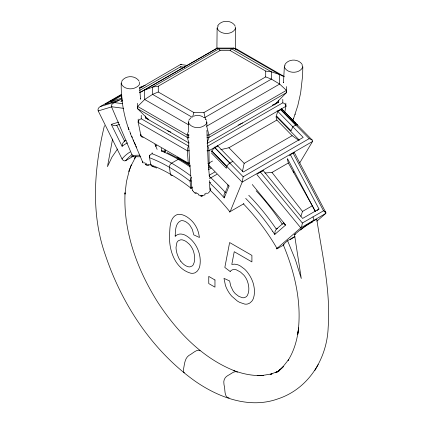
<?xml version="1.0" encoding="UTF-8"?>
<svg xmlns="http://www.w3.org/2000/svg" width="424" height="424" viewBox="0 0 424 424"><rect width="100%" height="100%" fill="white"/><g stroke="black" fill="none" stroke-linecap="round" stroke-linejoin="round"><path stroke-width="0.64" d="M218.153 26.097L217.125 28.032L216.897 48.59M235.066 26.648L235.622 28.143L235.394 48.84M274.264 104.945L286.428 92.671L286.428 90.36L279.654 84.063L271.387 79.124L265.694 76.898L203.955 112.54L193.895 112.561L158.274 91.992L158.306 86.183L220.045 50.541L230.105 50.52L265.726 71.089L271.429 71.836L279.331 74.412L284.149 76.718M265.694 76.898L265.726 71.089M284.721 65.683L284.34 66.812L283.497 82.728L283.545 82.293M302.089 65.232L302.81 66.96L302.63 75.461L300.648 92.925L297.802 105.65L292.926 120.485M142.729 161.83L142.734 162.095A5.581 2.687 -20.9 0 0 142.84 162.487L143.217 163.017M190.079 166.828A144.139 70.548 53.1 0 0 178.202 159.35A144.139 70.093 53.4 0 0 161.406 150.992L161.438 148.183M149.37 157.421A3.212 2.74 -42.3 0 1 152.121 153.79L152.131 152.746M188.41 130.481L188.383 122.223L188.918 120.861M206.324 120.84C208.248 123.93 203.918 126.002 201.596 126.946C197.028 128.716 190.206 127.152 188.378 122.356M235.622 28.143C232.797 35.245 219.945 35.213 217.125 28.164M128.896 129.67C123.564 114.878 121.031 99.121 121.195 83.406C121.232 82.807 121.534 82.261 121.916 81.811M164.857 152.094L164.941 149.873M302.81 66.96C299.969 74.046 287.117 74.02 284.334 66.939M149.46 157.399L149.55 155.126M150.817 164.035L150.796 164.592L149.524 157.755A140.726 68.142 53.3 0 1 169.43 167.3A140.726 68.598 53 0 1 190.069 181.159M282.262 109.424L312.207 140.058L312.536 141.478L242.199 182.087L243.175 176.75L214.83 147.748A3.085 1.155 -46.6 0 0 211.926 151.236L211.724 152.11M257.543 173.946A3.095 0.276 -33.7 0 1 260.394 172.059L302.349 223.019L301.809 225.918L300.791 227.842L325.775 213.426L326.019 212.875L294.351 152.613M278.796 370.868L283.683 366.32L278.796 370.868L282.352 367.55L288.49 359.748L288.097 360.416C294.224 350.68 297.325 339.354 298.597 328.001L297.696 334.616C302.323 304.109 295.04 272.982 283.301 244.865L283.365 244.68A9.402 0.843 -33.7 0 1 283.486 244.516L284.144 243.827A37.227 3.344 -33.7 0 1 285.002 243.016L287.573 240.71L294.818 236.528M139.867 88.203L180.873 64.3M298.554 328.303L298.597 328.001M284.774 112.069L285.866 106.435L285.84 103.143M112.577 139.003L107.473 166.643L111.947 157.172L117.554 148.978M104.426 125.647C94.181 167.968 90.55 213.214 105.364 254.988C121.895 304.284 152.031 350.251 194.579 380.8C218.212 397.368 249.217 409.208 277.789 398.92C308.407 388.909 326.994 358.927 328.171 327.508L328.197 327.121C330.731 290.795 322.235 254.999 316.77 219.319L316.76 219.457A7.828 0.705 -33.7 0 1 316.67 219.595L316.474 219.823M242.401 171.646L244.176 163.351L292.136 135.659L298.57 140.233M209.138 163.494L208.741 165.243L229.066 186.035L224.238 197.876L222.245 195.671A141.855 69.923 57.1 0 0 209.885 183.094M232.845 161.348L229.909 163.044A3.085 1.018 -44.4 0 0 226.856 166.457L226.363 168.238L211.603 153.133M129.347 170.188L126.469 181.615L124.974 194.144L125.064 192.798C123.167 231.849 137.434 270.109 158.067 302.715C176.935 331.462 202.1 358.026 234.663 370.862L233.905 370.581C243.27 374.085 253.303 376.067 263.325 375.447L262.313 375.479L272.076 373.836L270.141 374.434L278.997 370.979L275.515 372.776L279.57 370.38L276.347 372.452L280.142 369.611M192.554 117.119L193.895 112.561M192.067 186.814L191.913 188.51L192.597 190.254M111.289 102.523L111.698 101.283L121.503 95.617M207.257 142.586L208.963 137.392L208.963 135.086L206.679 126.193L279.654 84.063L279.331 74.412L233.719 48.076L217.321 48.076L139.851 92.554M300.86 216.41L302.498 211.438L312.303 205.778L288.346 162.996L287.292 158.868M276.501 115.317L277.794 111.395L280.81 109.652A3.085 1.155 -46.6 0 1 282.416 110.028M188.521 131L187.154 135.033L187.154 137.339L188.929 142.522M295.104 114.491L295.247 114.093M293.631 118.694L293.768 118.301M131.308 164.878L128.901 171.391L130.873 166.134L135.744 156.774M224.996 192.713L225.393 192.056M225.61 191.526L225.822 191.001M226.04 190.471L226.257 189.941M226.469 189.411L226.686 188.881M226.904 188.351L227.116 187.821M227.333 187.297L227.55 186.767M227.762 186.237L227.98 185.707M283.82 222.801L284.032 224.031L285.622 225.054L274.768 234.435L272.759 231.44M227.905 184.8L227.974 185.569L229.066 186.035M314.873 370.449L318.223 364.539M299.678 162.986L312.483 141.574M284.864 64.607C288.617 58.57 298.501 58.586 302.259 64.612M121.736 81.207C125.493 75.175 135.383 75.165 139.136 81.207M188.924 119.997L191.07 117.66M217.671 25.806C221.445 19.796 231.292 19.806 235.071 25.811M284.796 65.566L285.161 65.1M135.956 156.44L134.424 158.597L135.881 156.578M230.105 50.52L231.531 48.802L233.719 48.076L236.846 49.195L284.059 76.453M148.628 119.775L137.668 108.767L137.668 106.461L144.669 99.492L152.571 94.388L158.274 91.992M224.932 192.772L223.93 194.95L224.238 197.876M276.331 229.13L275.086 231.35L274.768 234.435M262.175 171.312L263.145 170.475L302.63 218.44L318.975 209L290.392 154.739L293.143 153.154A3.095 0.276 -33.7 0 1 294.224 152.619M289.422 155.582L290.392 154.739M283.524 222.96L276.628 228.923L277.688 228.313M317.03 210.68L318.975 209M276.634 248.787A3.27 0.292 -33.7 0 1 277.02 248.416L300.78 227.852L256.843 174.502M311.38 222.282L313.267 220.65A3.085 1.781 60 0 0 312.928 216.913M316.855 221.143L325.775 213.426L324.848 211.671M287.636 240.848L295.454 259.965L301.279 278.536L294.516 234.679L300.176 229.861A38.112 3.424 -33.7 0 1 301.936 228.425L303.542 227.174A7.828 0.705 -33.7 0 1 304.04 226.803L309.297 223.347A28.403 2.555 -33.7 0 1 311.513 222.049L312.329 221.577A30.735 2.761 -33.7 0 1 313.988 220.634L316.717 219.309M118.762 122.107L111.258 124.386L122.112 146.301L123.495 145.268A144.717 68.343 60.9 0 1 127.497 142.856M207.426 193.577C209.26 192.443 211.051 190.344 210.341 188.044M225.155 192.602L225.361 192.475A144.96 71.72 57.2 0 0 209.562 176.623M124.248 141.325L122.647 143.344L122.107 146.264M125.764 160.643A3.27 2.655 70.9 0 1 122.048 158.942L98.225 110.929C97.388 109.148 98.861 107.177 100.488 106.477L121.651 94.261M111.464 106.61C110.839 104.564 113.081 103.011 114.84 102.656L121.667 98.713M122.499 100.308L120.787 101.294L122.091 101.469M139.629 90.418L180.73 66.685L184.641 67.204M126.161 140.222L124.577 141.134L116.695 125.223A3.085 0.276 -26.3 0 1 116.415 125.382L113.913 125.637L111.258 124.386M137.169 156.668L134.98 156.938L133.131 156.339L125.758 160.622L126.167 160.118A132.262 62.121 60.9 0 1 132.198 154.516M207.076 143.45L278.711 102.089L278.695 100.212M207.723 146.148L282.813 102.793L282.787 99.343M208.99 150.706L285.882 106.307M214.83 147.748L217.846 146.004M220.851 149.603L228.928 147.748L276.883 120.061L275.982 116.695M212.514 161.025L209.09 163.002L208.984 150.817L207.018 150.812M208.64 167.973L210.288 167.019M208.608 169.611L211.306 168.058M297.256 125.228A3.085 1.018 -44.4 0 0 295.729 125.043L292.793 126.739L291.081 130.873L276.321 115.768M209.059 175.319L214.777 172.017M209.461 178.594L216.812 174.349M209.668 182.935L210.797 182.278M209.822 189.761L210.808 189.194M243.175 176.75L309.16 138.653L312.186 140.037M260.4 172.059L263.145 170.475M264.905 173.003L272.001 172.436L288.346 162.996M243.895 203.679L230.174 211.603L242.162 182.172L211.926 151.236M302.349 223.019L323.512 210.802L325.791 212.318M294.516 234.679L295.645 234.027M276.697 248.93A3.27 0.292 -33.7 0 0 277.778 248.406L284.038 244.786M116.388 125.398L119.499 124.449M139.687 92.724L217.321 48.076L218.906 48.829L231.531 48.802L271.429 71.836L271.387 79.124L205.094 117.4L203.202 117.406M229.808 212.037L229.988 211.899A132.627 65.376 57.1 0 0 210.113 190.164M272.213 105.242L278.711 102.089M238.14 124.99L238.542 124.804M239.359 124.428L242.608 122.933M283.852 244.754L283.311 244.881M205.2 194.764L203.737 195.257A6.758 4.738 5.7 0 1 202.37 195.491M193.535 116.266C196.45 114.931 199.985 115.143 202.73 116.791M140.005 87.307L145.247 85.319M139.878 87.901L142.347 86.962M133.353 156L131.26 156.435M111.698 101.283L121.783 98.098M119.314 100.016L105.025 104.352L121.37 94.912L121.937 96.057M100.488 106.477L115.672 101.871M98.225 110.929L111.941 106.774M229.108 397.972C223.739 397.426 225.462 388.845 224.052 385.003A37.233 25.376 -71.2 0 1 223.936 383.794C223.247 380.397 224.9 377 227.995 375.452C230.889 374.207 234.355 370.253 237.62 372.113M151.209 164.618L148.49 164.793M158.306 86.183L152.613 87.1L144.346 90.206L144.669 99.492L188.569 124.836M161.883 150.875L162.312 150.843A3.164 2.655 -41 0 1 164.597 151.999M202.555 196.084L200.976 196.084M184.477 372.797L183.486 372.267L183.396 370.014A37.248 16.748 -50.9 0 1 183.513 369.103C184.562 364.364 184.599 358.428 189.009 355.365C191.796 354.273 197.489 348.194 200.075 350.828M137.461 156.811L140.423 156.726M258.147 375.569L257.167 375.595L263.325 375.447M235.527 49.195L236.846 49.195L236.846 49.921M189.136 135.033L187.154 135.033L137.668 106.461M206.981 135.081L208.963 135.086L286.428 90.36L286.401 86.581M189.136 137.344L187.154 137.339L137.668 108.767L137.641 103.313M206.981 137.392L208.963 137.392L286.428 92.671L286.412 90.153M189.539 163.065L188.24 163.06L140.906 135.717L138.224 122.388L187.339 150.764L189.311 150.769M207.787 163.108L209.09 163.113M200.865 196.079L201.739 196.127M201.056 195.501L200.526 195.459A5.581 4.473 7.6 0 1 199.704 195.321L198.459 194.907M191.484 187.827L192.517 187.927M190.084 180.852L191.314 180.974M191.855 187.731L190.652 187.604L190.069 181.165M180.825 64.559L187.339 65.418M114.84 102.656L122.573 103.673M123.744 108.353L111.517 106.742L132.071 154.961M149.025 165.307L148.411 165.159M152.412 166.388L156.62 168.042M167.793 130.788L170.734 132.012M145.347 115.953L145.358 117.835L148.771 119.361M167.061 152.613L179.622 159.133L190.339 165.848M191.897 117.098L152.571 94.388L152.613 87.1L218.906 48.829L220.045 50.541M145.358 117.835L189.104 143.089M188.606 146.1L141.266 118.768L141.245 115.317M177.137 157.32L188.595 163.945M133.131 156.339L132.389 155.582A132.627 71.359 53.2 0 1 139.872 155.211M230.195 271.519L224.831 267.449L229.628 242.533L251.909 255.396L251.909 261.91L234.239 251.708L231.801 264.444L234.387 264.147L236.518 264.422A18.942 10.939 60 0 1 240.36 265.991L244.547 269.102A18.147 10.478 60 0 1 247.643 272.515L249.323 274.927A21.741 12.55 60 0 1 250.865 277.593L251.326 278.504A19.748 11.4 60 0 1 253.16 283.126C254.57 287.907 255.041 293.164 253.541 297.982A23.362 13.489 60 0 1 251.665 301.385L249.657 303.134L247.738 303.95A19.228 11.104 60 0 1 244.823 304.114L239.693 302.381A29.261 16.896 60 0 1 237.217 300.918L231.811 296.259A18.63 10.754 60 0 1 228.515 291.855A19.435 11.22 60 0 1 227.577 290.244A18.508 10.685 60 0 1 225.404 285.288L223.989 278.361L229.628 280.964L230.741 286.009L233.02 290.795A11.453 6.614 60 0 0 235.431 293.779L238.765 296.339L242.327 297.701A12.508 7.224 60 0 0 244.494 297.616L246 296.906A14.321 8.268 60 0 0 247.478 295.274C249.662 290.827 248.957 285.442 247.309 280.932A12.625 7.288 60 0 0 245.798 277.874A11.925 6.885 60 0 0 243.848 275.149L240.456 272.023L236.343 269.828A12.487 7.208 60 0 0 233.651 269.516A14.549 8.401 60 0 0 230.184 271.508M128.636 128.18L128.196 127.81L129.198 130.205M229.532 211.989L229.31 211.417M281.388 108.666L297.187 124.831M280.81 109.652L309.16 138.653M280.047 109L295.729 125.043M277.111 110.696L303.213 137.403L243.27 172.012L217.162 145.305M276.294 116.605L299.424 140.27M276.883 120.061L292.136 135.659M228.928 147.748L244.176 163.351M214.226 147.001L229.909 163.044M211.634 150.88L226.856 166.457M181.101 64.231L181.355 64.665M252.264 184.53L285.622 225.054M272.001 172.436L302.498 211.438M205.762 119.107L206.334 119.997M277.471 247.839L277.789 248.395M139.284 82.293C140.747 85.457 136.491 87.275 134.175 88.224C129.643 89.872 122.944 88.287 121.19 83.533M312.303 205.778L315.276 211.385M293.143 153.154L323.512 210.802M287.605 158.852L315.265 211.364M293.069 171.111L293.991 172.859M154.903 144.229L157.14 149.37M130.375 133.592L142.84 162.487M129.718 131.419L130.751 133.841M131.785 136.268L132.299 137.482M133.332 139.909L133.852 141.118M134.366 142.332L135.404 144.759M135.918 145.973L136.438 147.186M180.73 66.685L181.265 68.598M203.955 112.54L205.492 119.6M165.09 150.228L165.408 152.004M140.461 98.728L140.503 99.179L139.692 87.498M121.704 96.645L122.07 100.366M209.461 177.19L208.317 164.788M191.876 188.097L189.634 162.784L188.622 142.056M188.235 163.039L187.339 150.764M208.12 162.265L206.907 130.348M209.663 183.91L209.806 189.109M188.457 134.424L188.526 138.277M140.901 134.233L140.911 135.738M138.203 119.123L138.229 122.409M206.875 122.335L206.88 126.384M215.037 49.142L215.037 49.862M155.73 146.487A3.085 2.237 -78.2 0 1 156.589 145.686A144.96 78.127 53.4 0 0 155.486 145.406M209.689 166.038A3.085 1.208 -44.6 0 1 208.64 165.312M293.525 122.658A3.085 1.018 -44.4 0 1 294.977 123.135M198.856 194.33A12.821 8.878 15.1 0 1 195.655 192.395M196.127 193.333A3.085 1.161 -50.6 0 1 195.013 192.819M194.876 192.909A13.881 9.556 15.2 0 1 193.514 191.659M202.402 195.628A7.468 5.687 7.2 0 1 201.056 195.66M206.748 193.106A14.188 8.825 0.3 0 1 204.564 194.102M193.413 191.494A9.519 7.007 9.5 0 1 192.496 190.286M146.529 163.473A12.821 5.199 -10.3 0 1 143.969 162.694M147.891 165.148A3.085 2.268 -72.9 0 1 145.443 164.199M146.609 164.724A13.881 5.607 -10 0 1 145.199 164.316M142.803 161.814A7.468 3.662 -16.7 0 1 142.862 161.539M148.336 164.957A9.519 4.463 -14.1 0 1 146.868 164.74M300.69 230.057A7.706 0.7 -33.6 0 1 306.001 225.891A7.706 0.7 -33.6 0 1 312.7 221.927M122.011 158.963A135.293 63.892 60.9 0 1 130.21 151.924M110.304 101.357A3.085 1.781 60 0 1 111.072 100.371M124.264 141.325A147.748 70.108 60.9 0 1 125.594 140.429M256.149 190.789A147.107 85.796 53.4 0 1 282.326 224.269M243.323 203.78A135.293 79.018 51.3 0 1 276.983 248.438M245.697 198.39A144.717 84.519 51.3 0 1 272.754 231.446M248.756 195.289A147.748 86.284 51.4 0 1 276.31 229.108M290.133 239.724A6.164 0.557 -33.7 0 1 294.85 236.751M282.819 102.878A3.207 2.422 35.5 0 1 285.988 106.339M138.118 122.425A3.196 2.406 -35.8 0 1 141.261 118.853M187.297 150.817A3.196 1.002 -76.5 0 1 188.606 146.185M207.723 146.232A3.207 0.996 76.6 0 1 209.032 150.769M209.112 163.161A3.27 1.018 76.6 0 1 208.115 163.775M143.095 137.212A3.265 2.459 -35.8 0 1 140.853 135.765M189.491 163.394A3.265 1.028 -76.5 0 1 188.214 163.108M180.794 261.264A12.906 7.452 60 0 0 186.157 265.954L187.949 266.67A11.098 6.408 60 0 0 189.973 266.855L192.077 266.023A12.974 7.489 60 0 0 193.206 264.841C195.554 260.49 194.802 255.057 193.222 250.558A12.285 7.091 60 0 0 192.417 248.756A12.625 7.288 60 0 0 191.452 247.038L191.102 246.503A11.453 6.614 60 0 0 189.178 244.081L186.465 241.765A16.133 9.312 60 0 0 184.975 240.864L183.115 240.095A12.376 7.144 60 0 0 180.613 239.846L178.451 240.689A12.747 7.362 60 0 0 176.903 242.565L176.04 247.266A18.545 10.706 60 0 0 177.312 254.501L178.605 257.681A12.55 7.245 60 0 0 180.804 261.253M191.102 188.24A3.238 0.578 -68.9 0 1 190.964 188.404M190.593 188.51A3.238 0.578 -68.9 0 1 190.54 188.129M190.646 187.906A131.61 64.157 53 0 0 170.4 174.216A131.61 63.727 53.3 0 0 150.891 164.952M190.132 180.783A3.212 0.594 -69.3 0 1 191.425 177.29M209.541 180.576A3.275 1.261 81.1 0 1 209.689 182.961M180.264 159.853A3.079 1.776 -60 0 0 178.202 159.344L171.588 163.166A3.079 1.781 -60 0 0 169.43 167.294L170.395 174.211A3.079 1.781 -60 0 0 172.155 175.298M190.471 175.668A143.916 70.437 53.1 0 0 171.588 163.166A143.916 69.981 53.4 0 0 152.115 153.742M153.689 166.505A3.238 2.772 -42.8 0 1 150.849 164.978M161.412 151.008A3.063 2.846 51.3 0 1 161.888 150.918M175.207 235.49L175.192 236.475C176.898 234.276 179.914 233.571 182.532 234.265A19.054 11.003 60 0 1 185.701 235.442C196.005 241.309 201.935 254.236 199.821 265.885A24.746 14.284 60 0 1 198.845 268.752L197.372 271.047L195.491 272.553A18.444 10.648 60 0 1 193.212 273.257A19.011 10.976 60 0 1 190.609 273.167C175.112 268.668 168.948 250.473 169.552 235.771C169.966 228.494 169.266 216.579 178.218 214.29C183.751 214.003 188.659 217.613 192.332 221.413A16.562 9.561 60 0 1 197.473 229.58L198.533 232.644L199.45 237.488L193.805 234.88L192.3 229.379L190.079 225.595A10.383 5.994 60 0 0 187.927 223.294L186.322 222.102A13.457 7.77 60 0 0 185.224 221.482A12.137 7.007 60 0 0 180.942 220.74C175.393 223.114 175.462 230.391 175.207 235.49M214.963 279.988L208.756 276.406L208.756 283.571L214.963 287.154L214.963 279.988"/></g></svg>
